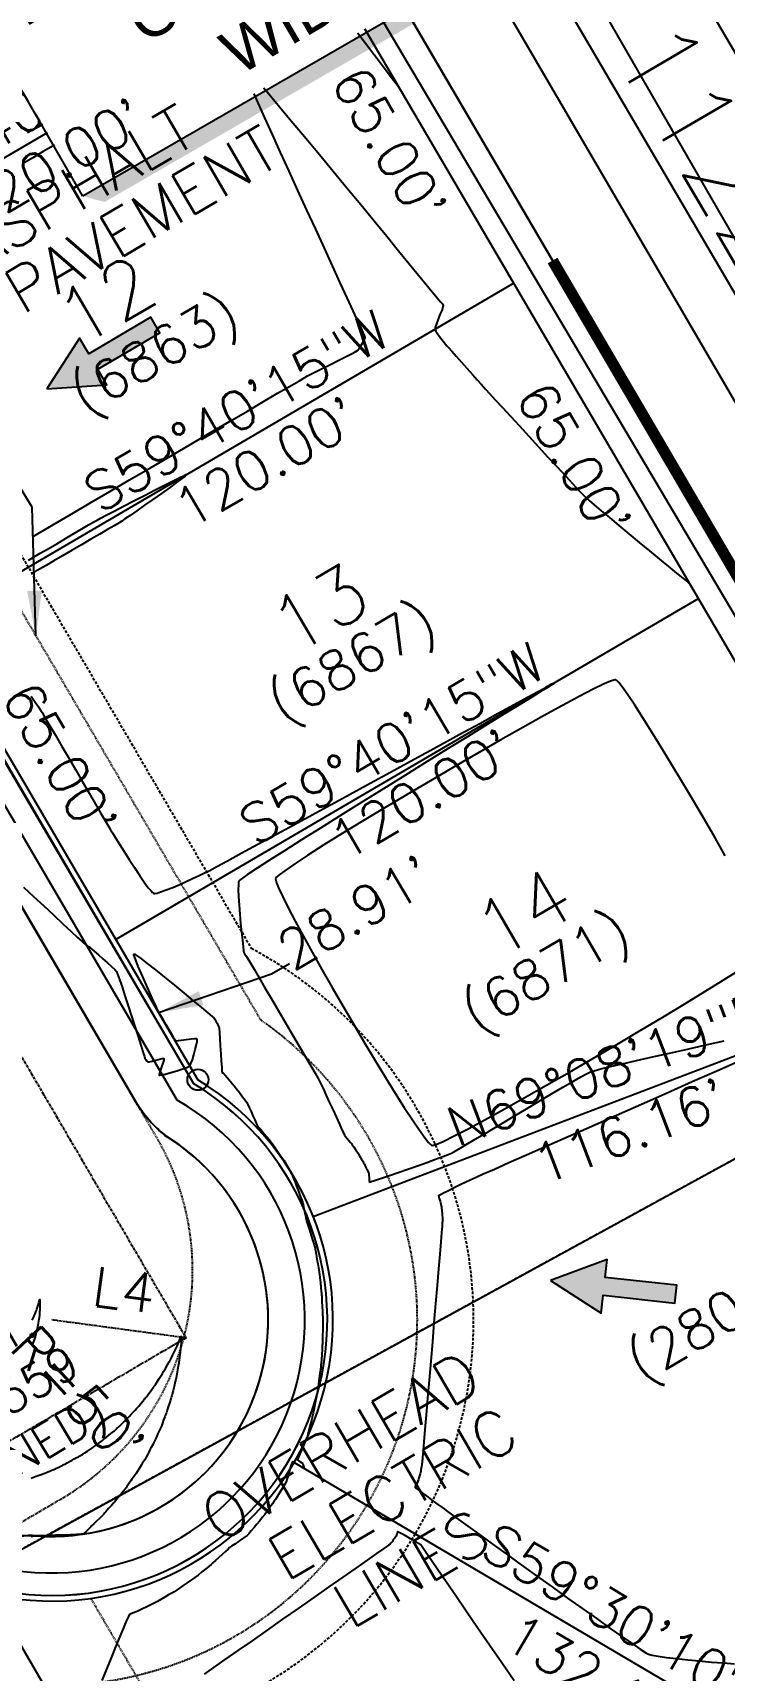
# Model space of a CAD drawing. Header units: feet. Extents: x 23 to 2149517, y -26 to 355304.
# Drawn here: x 2137837.8 to 2137960.7, y 340620.5 to 340911.8 of the extents above; entities that cross this region are included whole.
import ezdxf

# ---------------------------------------------------------------- set-up
doc = ezdxf.new("R2010")
doc.units = ezdxf.units.FT
doc.header["$MEASUREMENT"] = 0
for name, pattern in [('xhpc023-pav$0$HIDDEN2', [0.1875, 0.125, -0.0625]), ('xhpc023-pt$0$CL', [0.7, 0.5, -0.05, 0.1, -0.05]), ('xhpc023-pt$0$DASHED', [0.75, 0.5, -0.25]), ('xhpc023-pt$0$HIDDEN2', [0.1875, 0.125, -0.0625])]:
    doc.linetypes.add(name, pattern=pattern)
for name, color, linetype in [('A-EC-CURLEX-MATTING', 6, 'Continuous'), ('A-EC-FLOW-ARROWS', 252, 'Continuous'), ('A-EC-SILT-FENCE', 4, 'SILT_FENCE'), ('A-EC-TXT', 7, 'Continuous'), ('C-TOPO-MAJR-N', 7, 'Continuous'), ('C-TOPO-MINR-N', 2, 'Continuous'), ('xhpc023-pav$0$A-PV-BC', 2, 'Continuous'), ('xhpc023-pav$0$A-SW-N', 6, 'Continuous'), ('xhpc023-pav$0$A-VALLEYGUTTER', 2, 'xhpc023-pav$0$HIDDEN2'), ('xhpc023-pt$0$A-ADDRESS-N', 6, 'Continuous'), ('xhpc023-pt$0$A-BLDG-SETBACK', 2, 'xhpc023-pt$0$DASHED'), ('xhpc023-pt$0$V-ESMT-UTIL-N', 2, 'xhpc023-pt$0$HIDDEN2'), ('xhpc023-pt$0$V-ESMT-UTIL-TEXT-N', 2, 'Continuous'), ('xhpc023-pt$0$V-LOT-NO', 6, 'Continuous'), ('xhpc023-pt$0$V-POWR-LINE', 2, 'xhpc023-pt$0$ELECT_LINE'), ('xhpc023-pt$0$V-POWR-TEXT', 2, 'Continuous'), ('xhpc023-pt$0$V-PROP-CORN-TEXT-N', 2, 'Continuous'), ('xhpc023-pt$0$V-PROP-DIMS', 4, 'Continuous'), ('xhpc023-pt$0$V-PROP-N', 2, 'Continuous'), ('xhpc023-pt$0$V-PROP-RWAY-N', 7, 'Continuous'), ('xhpc023-pt$0$V-PROP-SUBD-N', 7, 'Continuous'), ('xhpc023-pt$0$V-ROAD-ASPH', 14, 'Continuous'), ('xhpc023-pt$0$V-ROAD-TEXT', 2, 'Continuous'), ('xhpc023-pt$0$V-RWAY-CNTR-N', 4, 'xhpc023-pt$0$CL'), ('xhpc023-pt$0$V-RWAY-CNTR-TEXT-N', 2, 'Continuous'), ('xhpc023-pt$0$V-SUBD-TEXT-N', 2, 'Continuous'), ('xhpc023-pt$0$xHPC007pt_PHASE1A$0$V-ADJC-E', 6, 'Continuous'), ('xhpc023-pt$0$xHPC007pt_PHASE1A$0$V-POWR-LINE', 6, 'xhpc023-pt$0$xHPC007pt_PHASE1A$0$ELECT_LINE')]:
    doc.layers.add(name, color=color, linetype=linetype)
doc.layers.add('xhpc023-pt$0$DEF-ATMOS_ESMT', color=104, linetype='Continuous', plot=False)
doc.styles.add('L100', font='simplex', dxfattribs={"height": 10})
doc.styles.get("Standard").update_dxf_attribs({"font": 'arial.ttf'})
doc.styles.add('xhpc023-pt$0$L100', font='simplex', dxfattribs={"height": 10})
doc.styles.add('xhpc023-pt$0$L140', font='simplex', dxfattribs={"height": 14})
doc.styles.add('xhpc023-pt$0$L60', font='simplex', dxfattribs={"height": 6})
doc.styles.add('xhpc023-pt$0$L70', font='simplex.shx', dxfattribs={"height": 7})
doc.styles.add('xhpc023-pt$0$L80', font='simplex', dxfattribs={"height": 8})
doc.styles.add('xhpc023-pt$0$Standard', font='txt')
doc.styles.add('xhpc023-pt$0$xHPC007pt_PHASE1A$0$Standard', font='txt')
doc.linetypes.add('SILT_FENCE', pattern='A,0.5,-0.1,["SF",Standard,S=0.1,R=0,X=-0.1,Y=-0.05],-0.1', length=0.7)
doc.linetypes.add('xhpc023-pt$0$ELECT_LINE', pattern='A,1,-0.02,["E",xhpc023-pt$0$Standard,S=0.075,R=0,X=-0.025,Y=-0.0375],-0.02', length=1.04)
doc.linetypes.add('xhpc023-pt$0$xHPC007pt_PHASE1A$0$ELECT_LINE', pattern='A,1,-0.02,["E",xhpc023-pt$0$xHPC007pt_PHASE1A$0$Standard,S=0.075,R=0,X=-0.025,Y=-0.0375],-0.02', length=1.04)
doc.dimstyles.new('xhpc023-pt$0$SCOTT', dxfattribs={"dimscale": 0, "dimtxt": 8, "dimasz": 12, "dimexe": 0.05, "dimexo": 0.05, "dimgap": 3, "dimtad": 1, "dimdec": 0, "dimrnd": 1.38778e-17, "dimzin": 0, "dimdsep": 46, "dimtxsty": 'xhpc023-pt$0$L80', "dimcen": 5, "dimclrd": 256, "dimclre": 256, "dimclrt": 256, "dimaunit": 1, "dimadec": 3, "dimazin": 0, "dimtfac": 1, "dimtdec": 0, "dimtofl": 0, "dimtmove": 2, "dimatfit": 0, "dimfxl": 0, "dimtolj": 1, "dimtzin": 0, "dimlwd": -1, "dimlwe": -1, "dimarcsym": 0})
doc.dimstyles.new('xhpc023-pt$0$Standard', dxfattribs={"dimtxt": 0.18, "dimasz": 0.18, "dimexe": 0.18, "dimexo": 0.0625, "dimgap": 0.09, "dimtad": 0, "dimtih": 1, "dimtoh": 1, "dimdec": 4, "dimzin": 0, "dimdsep": 46, "dimtxsty": 'xhpc023-pt$0$Standard', "dimcen": 0.09, "dimadec": 0, "dimazin": 0, "dimtfac": 1, "dimtdec": 4, "dimtofl": 0, "dimtmove": 0, "dimatfit": 3, "dimfxl": 0, "dimtolj": 1, "dimtzin": 0, "dimarcsym": 0})

# ---------------------------------------------------------------- blocks, each defined once
blk = doc.blocks.new('xhpc023-pav')
at = {"layer": 'xhpc023-pav$0$A-PV-BC'}
blk.add_line((2137645.8, 341081.18), (2137856.2, 340721.53), dxfattribs=at)
for centre, radius, start, end in [((2137873.46, 340731.63), 20, 210.3291, 236.5061), ((2137841.18, 340682.85), 38.5, 266.0088, 56.5061), ((2137837.11, 340624.49), 20, 86.0088, 120.3291)]:
    blk.add_arc(centre, radius, start, end, dxfattribs=at)
at = {"layer": 'xhpc023-pav$0$A-SW-N'}
for p, q in [((2137863.51, 340721.92), (2137649.17, 341088.28)), ((2137866.43, 340724.84), (2137653.32, 341089.11))]:
    blk.add_line(p, q, dxfattribs=at)
for radius, start, end in [(49, 262.7154, 58.9808), (45, 261.0135, 60.2556)]:
    blk.add_arc((2137841.18, 340682.85), radius, start, end, dxfattribs=at)
at = {"layer": 'xhpc023-pav$0$A-VALLEYGUTTER', "flags": 128}
blk.add_lwpolyline([(2137830.46, 340643.77), (2137842.96, 340651.09, 0.414214), (2137859.8, 340715.39), (2137852.71, 340727.49)], format="xyb", dxfattribs=at)
blk = doc.blocks.new('ARROW')
blk.add_hatch(color=256).paths.add_polyline_path([(0, 0), (12, 6), (12, 2), (28, 2), (28, -2), (12, -2), (12, -6)])
blk.add_lwpolyline([(0, 0), (12, 6), (12, 2), (28, 2), (28, -2), (12, -2), (12, -6), (0, 0)])
blk = doc.blocks.new('xhpc023-pt')
blk.add_line((2138071.96, 340628.98), (2137633.69, 341378.13))
at = {"layer": 'xhpc023-pt$0$A-BLDG-SETBACK'}
blk.add_line((2137674.67, 341094.2), (2137876.67, 340748.92), dxfattribs=at)
blk.add_arc((2137841.18, 340682.85), 75, 263.2244, 61.753, dxfattribs=at)
at = {"layer": 'xhpc023-pt$0$DEF-ATMOS_ESMT'}
for p, q in [((2137633.69, 341378.13), (2138071.96, 340628.98)), ((2138063.49, 340637.53), (2137636.06, 341360.42))]:
    blk.add_line(p, q, dxfattribs=at)
at = {"layer": 'xhpc023-pt$0$V-ESMT-UTIL-N'}
for p, q in [((2137669.64, 341092.89), (2137878.33, 340736.18)), ((2137905.8, 340534.78), (2137848.15, 340633.34))]:
    blk.add_line(p, q, dxfattribs=at)
blk.add_arc((2137841.18, 340682.85), 65, 267.8203, 55.1408, dxfattribs=at)
at = {"layer": 'xhpc023-pt$0$V-POWR-LINE', "linetype": 'xhpc023-pt$0$HIDDEN2', "flags": 128}
blk.add_lwpolyline([(2137608.75, 340516.19), (2137824.65, 340636), (2137982.29, 340722.3), (2138048.42, 340761.6)], dxfattribs=at)
at = {"layer": 'xhpc023-pt$0$V-PROP-CORN-TEXT-N'}
blk.add_circle((2137867.17, 340725.56), 1.87, dxfattribs=at)
at = {"layer": 'xhpc023-pt$0$V-PROP-N'}
blk.add_line((2137526.65, 341610.6), (2138093.54, 340641.61), dxfattribs=at)
at = {"layer": 'xhpc023-pt$0$V-PROP-RWAY-N'}
for p, q in [((2137511.96, 341586.2), (2138069.44, 340633.3)), ((2137654.35, 341089.32), (2137867.17, 340725.56))]:
    blk.add_line(p, q, dxfattribs=at)
blk.add_arc((2137841.18, 340682.85), 50, 263.1074, 58.6868, dxfattribs=at)
at = {"layer": 'xhpc023-pt$0$V-PROP-SUBD-N'}
for p, q in [((2137626.78, 341374.09), (2138062.58, 340629.18)), ((2137890.5, 340923.33), (2137786.92, 340862.73)), ((2137923.32, 340867.22), (2137819.74, 340806.63)), ((2137956.14, 340811.12), (2137852.56, 340750.52)), ((2137887.66, 340701.27), (2137996.21, 340742.63)), ((2137884.26, 340657.47), (2137998.15, 340590.4)), ((2137892.93, 340527.08), (2137831.95, 340631.32))]:
    blk.add_line(p, q, dxfattribs=at)
at = {"layer": 'xhpc023-pt$0$V-ROAD-ASPH'}
for points in [[(2138078.93, 340675.83), (2138031.71, 340758.25), (2137981.79, 340842), (2137932.66, 340927.25), (2137878.43, 341017.15), (2137829.64, 341101.73), (2137779.77, 341189.46), (2137733.57, 341274.79), (2137679.66, 341363.35), (2137632.91, 341439.99), (2137586.84, 341520.16), (2137542.11, 341597.7), (2137499.31, 341670.88)], [(2137484.28, 341665.3), (2137525.14, 341589.92), (2137570.9, 341510.05), (2137618.56, 341431.55), (2137663.79, 341352.26), (2137715.48, 341264.45), (2137764.88, 341180.38), (2137816.07, 341094.99), (2137866.26, 341010.03), (2137919.75, 340919.74), (2137969.46, 340834.49), (2138019.35, 340749.13), (2138066.81, 340667.55), (2138067.03, 340667.19)]]:
    blk.add_lwpolyline(points, dxfattribs=at)
at = {"layer": 'xhpc023-pt$0$V-ROAD-TEXT'}
blk.add_lwpolyline([(2137917.99, 340922.75, 0, 4.17, 0), (2137907.06, 340916.7, 0, 0, 0), (2137876.05, 340899.54, 0, 0, 0)], format="xyseb", dxfattribs=at)
at = {"layer": 'xhpc023-pt$0$V-RWAY-CNTR-N'}
for p, q in [((2137610.05, 341115.54), (2137865.06, 340679.65)), ((2137865.06, 340679.65), (2137841.18, 340682.85)), ((2137865.06, 340679.65), (2137554.45, 340497.93))]:
    blk.add_line(p, q, dxfattribs=at)
at = {"layer": 'xhpc023-pt$0$V-SUBD-TEXT-N'}
blk.add_lwpolyline([(2137874.99, 340646.01, 0, 4.17, 0), (2137866.53, 340655.22, 0, 0, 0), (2137841.18, 340682.85, 0, 0, 0)], format="xyseb", dxfattribs=at)
at = {"layer": 'xhpc023-pt$0$xHPC007pt_PHASE1A$0$V-POWR-LINE'}
blk.add_lwpolyline([(2137763.75, 341252.95), (2137923.73, 340974.77), (2138048.42, 340761.6), (2138189.32, 340521.65), (2138294.95, 340342.69), (2138400.02, 340161.7), (2138556.71, 339891.69), (2138720.21, 339616.08), (2138880.18, 339342.38), (2139403.3, 338505.39)], dxfattribs=at)
at = {"layer": 'xhpc023-pt$0$xHPC007pt_PHASE1A$0$V-POWR-LINE', "flags": 128}
blk.add_lwpolyline([(2137608.75, 340516.19), (2137824.65, 340636), (2137982.29, 340722.3), (2138048.42, 340761.6)], dxfattribs=at)
at = {"layer": 'xhpc023-pt$0$A-ADDRESS-N', "char_height": 7, "width": 77.1852, "attachment_point": 5, "rotation": 30.3291, "style": 'xhpc023-pt$0$L70'}
for s, insert in [('(6863)', (2137860, 340853.79)), ('(6867)', (2137895.09, 340798.98)), ('(6871)', (2137929.57, 340743.91)), ('(2803)', (2137958.93, 340681.76))]:
    blk.add_mtext(s, dxfattribs=dict(at, insert=insert))
at = {"layer": 'xhpc023-pt$0$V-LOT-NO', "char_height": 10, "width": 34.0116, "attachment_point": 5, "rotation": 30.3291, "style": 'xhpc023-pt$0$L100'}
for s, insert in [('12', (2137850.8, 340864.18, 574.22)), ('13', (2137888.8, 340809.38, 573.91)), ('14', (2137925.08, 340755.29, 573.3))]:
    blk.add_mtext(s, dxfattribs=dict(at, insert=insert))
at = {"layer": 'xhpc023-pt$0$V-POWR-TEXT', "ltscale": 0.8, "style": 'xhpc023-pt$0$L80'}
for s, p in [('OVERHEAD', (2137870.83, 340643.07)), ('ELECTRIC', (2137882.8, 340636.24)), ('LINES', (2137894.37, 340627.74))]:
    blk.add_text(s, height=8, rotation=30.3292, dxfattribs=at).set_placement(p)
at = {"layer": 'xhpc023-pt$0$V-PROP-DIMS', "insert": (2137959.23, 340876.54), "char_height": 14, "attachment_point": 8, "rotation": 300.3291, "style": 'xhpc023-pt$0$L140'}
blk.add_mtext(" 1122.64'", dxfattribs=at)
at = {"layer": 'xhpc023-pt$0$V-ROAD-TEXT', "style": 'xhpc023-pt$0$L80'}
for s, p in [('ASPHALT', (2137828.43, 340869.55)), ('PAVEMENT', (2137835.92, 340861.5))]:
    blk.add_text(s, height=8, rotation=30.3292, dxfattribs=at).set_placement(p)
at = {"layer": 'xhpc023-pt$0$V-RWAY-CNTR-TEXT-N', "char_height": 7, "attachment_point": 8, "style": 'xhpc023-pt$0$L70'}
for s, insert, rotation in [('L4', (2137853.58, 340684.72), 352.3842), ("R=50'", (2137843.29, 340667.08), 312.9283)]:
    blk.add_mtext(s, dxfattribs=dict(at, insert=insert, rotation=rotation))
at = {"layer": 'xhpc023-pt$0$V-SUBD-TEXT-N', "char_height": 7, "style": 'xhpc023-pt$0$L70'}
for s, insert, attachment_point, rotation in [('S59°40\'15"W', (2137837.82, 340894.54), 8, 30.3291), ("65.00'", (2137904.24, 340893.71), 2, 300.3291), ("120.00'", (2137839.59, 340891.52), 2, 30.3291), ('S59°40\'15"W', (2137875.83, 340841.46), 8, 30.3291), ("120.00'", (2137877.59, 340838.44), 2, 30.3291), ("65.00'", (2137937.06, 340837.61), 2, 300.3291), ('S59°40\'15"W', (2137903.47, 340782.33), 8, 30.3291), ("65.00'", (2137845.66, 340784.24), 2, 300.3291), ("120.00'", (2137905.24, 340779.31), 2, 30.3291), ("28.91'", (2137893.41, 340758.35), 2, 30.3291), ('N69°08\'19"E', (2137941.08, 340724.19), 8, 20.8615), ("116.16'", (2137942.79, 340719.71), 2, 20.8615), ('S59°30\'10"E', (2137942.42, 340626), 8, 329.5029), ("132.17'", (2137939.99, 340621.87), 2, 329.5029)]:
    blk.add_mtext(s, dxfattribs=dict(at, insert=insert, attachment_point=attachment_point, rotation=rotation))
at = {"layer": 'xhpc023-pt$0$xHPC007pt_PHASE1A$0$V-ADJC-E', "insert": (2137802.86, 340665.94), "char_height": 6, "width": 156.7974, "attachment_point": 2, "rotation": 30.9273, "style": 'xhpc023-pt$0$L60'}
blk.add_mtext("10' T.E.S.CO ESMT. \\P VOL. 3923, PG 559\\P(TO BE ABANDONED)", dxfattribs=at)
at = {"layer": 'xhpc023-pt$0$V-ESMT-UTIL-TEXT-N'}
for points, dimstyle, override in [([(2137895.76, 340914.33), (2137877.46, 340903.62)], 'xhpc023-pt$0$Standard', {"dimscale": 100, "dimasz": 0.08, "dimgap": 0.09, "dimtad": 0, "dimpost": "'", "dimtxsty": 'xhpc023-pt$0$L100'}), ([(2137838.35, 340804.52), (2137837.68, 340827.4), (2137833.1, 340834.93)], 'xhpc023-pt$0$SCOTT', {"dimscale": 100, "dimasz": 0.08, "dimexo": 0.0625, "dimgap": 3, "dimtad": 0})]:
    blk.add_leader(points, dimstyle=dimstyle, override=override, dxfattribs=at)
at = {"layer": 'xhpc023-pt$0$V-SUBD-TEXT-N'}
blk.add_leader([(2137860.18, 340737.5), (2137880.28, 340744.4), (2137883.47, 340746.27)], dimstyle='xhpc023-pt$0$Standard', override={"dimscale": 100, "dimasz": 0.08, "dimgap": 0.09, "dimtad": 0, "dimpost": "'", "dimtxsty": 'xhpc023-pt$0$L100'}, dxfattribs=at)

msp = doc.modelspace()

# ---------------------------------------------------------------- block references
at = {"layer": 'A-EC-CURLEX-MATTING'}
msp.add_blockref('xhpc023-pt', (0, 0), dxfattribs=at)

# ---------------------------------------------------------------- next in the draw order: linework, layer by layer
for points in [[(2137670.62, 340388.88, -0.020906), (2137597.86, 340483.23, -0.00681), (2137601.18, 340497.47), (2137834.97, 340634.24, -5.810571), (2137834.97, 340634.24, 0.811703), (2137866.43, 340724.84, 0.069055), (2137866.43, 340724.84), (2137654.43, 341086.23, -0.149441), (2137653.08, 341091.91, 0.824303), (2137560.97, 341116.03, -0.149441), (2137557, 341111.73), (2137389.06, 341013.48, -0.149441), (2137383.37, 341012.13, 0.824289), (2137359.25, 340920.01, -0.14935), (2137363.55, 340916.05), (2137406.28, 340843.01, -0.100424), (2137467.54, 340663.68, 0.039884), (2137488.12, 340566.52, 0.039884)], [(2137660.46, 340381.44, -0.020999), (2137590.35, 340472.58, -0.432054), (2137598.5, 340508.07), (2137827.01, 340641.75, -0.15088), (2137838.5, 340644.44, 0.784499), (2137861.31, 340715.67, -0.088743), (2137856.2, 340721.53), (2137645.8, 341081.18, -0.149441), (2137643.1, 341092.55, 0.824303), (2137569.98, 341111.7, -0.149441), (2137562.05, 341103.1), (2137394.11, 341004.84, -0.149441), (2137382.73, 341002.15, 0.824289), (2137363.58, 340929.03, -0.14935), (2137372.18, 340921.1), (2137414.92, 340848.06, -0.100424), (2137477.46, 340664.97, 0.039884), (2137497.71, 340569.37, 1.206369)]]:
    msp.add_lwpolyline(points, format="xyb", dxfattribs=at)
at = {"layer": 'A-EC-SILT-FENCE', "const_width": 2}
msp.add_lwpolyline([(2138071.96, 340628.98), (2137930.22, 340871.26)], dxfattribs=at)
at = {"layer": 'C-TOPO-MAJR-N', "color": 7, "linetype": 'Continuous', "lineweight": -3, "elevation": 575}
msp.add_lwpolyline([(2137895.42, 340911.92), (2137896.95, 340909.91), (2137898.43, 340907.98), (2137899.79, 340906.18), (2137900.99, 340904.61), (2137901.95, 340903.35), (2137902.63, 340902.46), (2137902.95, 340902.04)], dxfattribs=at)
at = {"layer": 'C-TOPO-MINR-N', "color": 2, "linetype": 'Continuous', "lineweight": -3}
for points, elevation in [([(2137869.31, 340911.96), (2137869.1, 340911.31), (2137869.02, 340910.96), (2137869.01, 340910.81), (2137869.02, 340910.76), (2137869.04, 340910.71), (2137869.15, 340910.6), (2137869.42, 340910.38), (2137869.97, 340910.03), (2137870.82, 340909.52), (2137871.74, 340909), (2137872.56, 340908.53), (2137873.07, 340908.21), (2137873.3, 340908.03), (2137873.37, 340907.95), (2137873.38, 340907.92), (2137873.36, 340907.9), (2137873.26, 340907.83), (2137872.96, 340907.72), (2137872.32, 340907.54), (2137871.24, 340907.26), (2137869.98, 340906.96), (2137868.67, 340906.66), (2137867.47, 340906.37), (2137866.5, 340906.12), (2137865.91, 340905.94), (2137865.47, 340905.71), (2137864.53, 340905.18), (2137863.14, 340904.38), (2137861.39, 340903.37), (2137859.33, 340902.17), (2137857.02, 340900.83), (2137854.54, 340899.38), (2137851.96, 340897.86), (2137849.32, 340896.32), (2137846.72, 340894.78), (2137844.19, 340893.3), (2137841.83, 340891.9), (2137839.68, 340890.64), (2137837.81, 340889.54), (2137836.3, 340888.64)], 574), ([(2137836.9, 340894.01), (2137839.54, 340895.44), (2137841.88, 340896.71), (2137843.86, 340897.78), (2137845.41, 340898.63), (2137846.48, 340899.21), (2137847, 340899.5), (2137847.58, 340899.83), (2137848.55, 340900.38), (2137849.84, 340901.11), (2137851.37, 340901.98), (2137853.07, 340902.96), (2137854.86, 340903.99), (2137856.68, 340905.04), (2137858.45, 340906.06), (2137860.09, 340907.02), (2137861.52, 340907.88), (2137862.69, 340908.58), (2137863.5, 340909.1), (2137863.9, 340909.38), (2137864.25, 340909.82), (2137864.77, 340910.54), (2137865.38, 340911.47), (2137866.02, 340912.5)], 574), ([(2137837.74, 340822.13), (2137839.78, 340823.32), (2137842.23, 340824.75), (2137845.05, 340826.4), (2137848.16, 340828.23), (2137851.5, 340830.18), (2137855.01, 340832.24), (2137858.62, 340834.35), (2137862.27, 340836.49), (2137865.89, 340838.61), (2137869.42, 340840.68), (2137872.8, 340842.65), (2137875.96, 340844.5), (2137878.83, 340846.18), (2137881.35, 340847.65), (2137883.46, 340848.89), (2137885.09, 340849.84), (2137886.18, 340850.47), (2137886.66, 340850.75), (2137887.25, 340851.05), (2137888.2, 340851.53), (2137889.41, 340852.14), (2137890.75, 340852.8), (2137892.11, 340853.49), (2137893.39, 340854.13), (2137894.46, 340854.67), (2137895.22, 340855.07), (2137895.56, 340855.27), (2137895.79, 340855.57), (2137896.14, 340856.09), (2137896.5, 340856.69), (2137896.79, 340857.23), (2137896.92, 340857.57), (2137896.77, 340857.93), (2137896.35, 340858.88), (2137895.68, 340860.36), (2137894.79, 340862.3), (2137893.72, 340864.65), (2137892.48, 340867.33), (2137891.12, 340870.3), (2137889.66, 340873.48), (2137888.12, 340876.82), (2137886.55, 340880.25), (2137884.96, 340883.71), (2137883.39, 340887.15), (2137881.87, 340890.48), (2137880.42, 340893.67), (2137879.08, 340896.63), (2137877.88, 340899.32), (2137876.84, 340901.66), (2137875.99, 340903.6), (2137875.37, 340905.07), (2137875.06, 340905.88), (2137874.94, 340906.24), (2137874.91, 340906.36), (2137874.92, 340906.38), (2137874.94, 340906.38), (2137875.04, 340906.3), (2137875.32, 340906.03), (2137875.91, 340905.39), (2137876.99, 340904.17), (2137878.39, 340902.53), (2137880.07, 340900.55), (2137882, 340898.26), (2137884.12, 340895.72), (2137886.39, 340892.99), (2137888.77, 340890.12), (2137891.21, 340887.16), (2137893.67, 340884.18), (2137896.11, 340881.22), (2137898.48, 340878.33), (2137900.74, 340875.58), (2137902.84, 340873.02), (2137904.74, 340870.7), (2137906.4, 340868.67), (2137907.77, 340867), (2137908.81, 340865.73), (2137909.47, 340864.91), (2137909.72, 340864.61), (2137909.95, 340864.36), (2137910.3, 340863.95), (2137910.64, 340863.54), (2137910.8, 340863.27), (2137910.73, 340862.99), (2137910.51, 340862.41), (2137910.2, 340861.65), (2137909.87, 340860.81), (2137909.57, 340860.01), (2137909.36, 340859.38), (2137909.29, 340859.02), (2137909.45, 340858.68), (2137909.81, 340858.16), (2137910.28, 340857.54), (2137910.77, 340856.93), (2137911.19, 340856.42), (2137911.45, 340856.1), (2137911.72, 340855.78), (2137912.3, 340855.14), (2137913.09, 340854.25), (2137914.01, 340853.21), (2137915, 340852.1), (2137915.97, 340851.02), (2137916.84, 340850.06), (2137917.53, 340849.29), (2137917.96, 340848.8), (2137918.32, 340848.41), (2137919.04, 340847.63), (2137920.05, 340846.52), (2137921.3, 340845.15), (2137922.75, 340843.57), (2137924.33, 340841.84), (2137926.01, 340840.01), (2137927.72, 340838.15), (2137929.4, 340836.32), (2137931.02, 340834.56), (2137932.51, 340832.95), (2137933.83, 340831.53), (2137934.92, 340830.37), (2137935.72, 340829.52), (2137936.19, 340829.05), (2137936.71, 340828.59), (2137937.61, 340827.81), (2137938.84, 340826.78), (2137940.32, 340825.54), (2137941.99, 340824.16), (2137943.79, 340822.67), (2137945.64, 340821.14), (2137947.47, 340819.63), (2137949.24, 340818.18), (2137950.86, 340816.84), (2137952.27, 340815.68), (2137953.4, 340814.75), (2137954.2, 340814.1), (2137954.58, 340813.78)], 574), ([(2137837.03, 340817.96), (2137837.95, 340818.5), (2137839.15, 340819.2), (2137840.54, 340820.02), (2137842.06, 340820.91), (2137843.61, 340821.83), (2137845.13, 340822.72), (2137846.53, 340823.54), (2137847.73, 340824.24), (2137848.66, 340824.78), (2137849.23, 340825.1), (2137849.83, 340825.42), (2137850.88, 340825.97), (2137852.28, 340826.7), (2137853.95, 340827.57), (2137855.79, 340828.52), (2137857.69, 340829.5), (2137859.57, 340830.46), (2137861.32, 340831.35), (2137862.86, 340832.12), (2137864.08, 340832.73), (2137864.77, 340833.05), (2137865.08, 340833.19), (2137865.19, 340833.22), (2137865.2, 340833.22), (2137865.2, 340833.21), (2137865.13, 340833.14), (2137864.89, 340832.93), (2137864.33, 340832.51), (2137863.34, 340831.77), (2137862.09, 340830.87), (2137860.67, 340829.85), (2137859.18, 340828.79), (2137857.69, 340827.74), (2137856.31, 340826.77), (2137855.11, 340825.93), (2137854.19, 340825.3), (2137853.63, 340824.92), (2137853.14, 340824.62), (2137852.27, 340824.1), (2137851.11, 340823.42), (2137849.71, 340822.6), (2137848.14, 340821.69), (2137846.48, 340820.72), (2137844.79, 340819.73), (2137843.12, 340818.77), (2137841.56, 340817.86), (2137840.17, 340817.05), (2137839.01, 340816.38), (2137838.16, 340815.88), (2137837.67, 340815.59)], 573), ([(2137960.93, 340765.39), (2137959.11, 340768.6), (2137957.21, 340771.88), (2137955.28, 340775.17), (2137953.35, 340778.43), (2137951.45, 340781.6), (2137949.62, 340784.61), (2137947.89, 340787.41), (2137946.29, 340789.95), (2137944.85, 340792.17), (2137943.61, 340794.01), (2137942.6, 340795.42), (2137941.98, 340796.19), (2137941.63, 340796.55), (2137941.47, 340796.67), (2137941.4, 340796.7), (2137941.4, 340796.7), (2137941.33, 340796.71), (2137941.09, 340796.66), (2137940.53, 340796.47), (2137939.4, 340795.98), (2137937.44, 340795.02), (2137934.95, 340793.72), (2137931.98, 340792.13), (2137928.63, 340790.28), (2137924.95, 340788.22), (2137921.03, 340786), (2137916.94, 340783.65), (2137912.74, 340781.22), (2137908.52, 340778.75), (2137904.35, 340776.29), (2137900.29, 340773.87), (2137896.43, 340771.54), (2137892.84, 340769.34), (2137889.58, 340767.32), (2137886.74, 340765.52), (2137884.39, 340763.98), (2137882.6, 340762.74), (2137881.61, 340762), (2137881.17, 340761.6), (2137881.01, 340761.42), (2137880.98, 340761.35), (2137880.97, 340761.28), (2137881, 340761.08), (2137881.14, 340760.6), (2137881.52, 340759.68), (2137882.25, 340758.11), (2137883.24, 340756.13), (2137884.47, 340753.79), (2137885.9, 340751.15), (2137887.5, 340748.26), (2137889.22, 340745.19), (2137891.05, 340741.98), (2137892.95, 340738.71), (2137894.87, 340735.41), (2137896.8, 340732.15), (2137898.7, 340728.99), (2137900.53, 340725.97), (2137902.27, 340723.17), (2137903.87, 340720.63), (2137905.31, 340718.41), (2137906.55, 340716.57), (2137907.56, 340715.17), (2137908.18, 340714.39), (2137908.52, 340714.03), (2137908.69, 340713.91), (2137908.76, 340713.88), (2137908.83, 340713.88), (2137909.06, 340713.92), (2137909.63, 340714.11), (2137910.76, 340714.61), (2137912.71, 340715.57), (2137915.21, 340716.86), (2137918.17, 340718.46), (2137921.53, 340720.3), (2137925.2, 340722.36), (2137929.13, 340724.58), (2137933.22, 340726.93), (2137937.41, 340729.36), (2137941.64, 340731.83), (2137945.81, 340734.3), (2137949.86, 340736.72), (2137953.73, 340739.05), (2137957.32, 340741.24), (2137960.57, 340743.26), (2137963.41, 340745.06)], 574), ([(2137837.5, 340793.79), (2137838.23, 340792.73), (2137838.8, 340791.91), (2137839.14, 340791.39), (2137839.46, 340790.87), (2137840.04, 340789.89), (2137840.84, 340788.52), (2137841.83, 340786.84), (2137842.94, 340784.93), (2137844.14, 340782.86), (2137845.39, 340780.72), (2137846.64, 340778.58), (2137847.84, 340776.51), (2137848.95, 340774.6), (2137849.93, 340772.92), (2137850.74, 340771.55), (2137851.32, 340770.56), (2137851.64, 340770.04), (2137851.97, 340769.5), (2137852.52, 340768.62), (2137853.22, 340767.48), (2137854.05, 340766.16), (2137854.95, 340764.74), (2137855.87, 340763.31), (2137856.78, 340761.94), (2137857.62, 340760.71), (2137858.35, 340759.72), (2137858.83, 340759.14), (2137859.1, 340758.85), (2137859.25, 340758.75), (2137859.3, 340758.73), (2137859.37, 340758.71), (2137859.54, 340758.71), (2137859.9, 340758.78), (2137860.53, 340758.96), (2137861.54, 340759.32), (2137862.69, 340759.78), (2137863.93, 340760.31), (2137865.18, 340760.87), (2137866.35, 340761.41), (2137867.39, 340761.89), (2137868.2, 340762.28), (2137868.71, 340762.52), (2137869.26, 340762.81), (2137870.52, 340763.49), (2137872.41, 340764.51), (2137874.87, 340765.84), (2137877.81, 340767.44), (2137881.16, 340769.26), (2137884.85, 340771.27), (2137888.79, 340773.42), (2137892.92, 340775.67), (2137897.15, 340777.97), (2137901.42, 340780.3), (2137905.64, 340782.6), (2137909.74, 340784.84), (2137913.64, 340786.96), (2137917.27, 340788.95), (2137920.55, 340790.74), (2137923.41, 340792.3), (2137925.77, 340793.59), (2137927.56, 340794.56), (2137928.7, 340795.18), (2137929.11, 340795.41), (2137929.34, 340795.54), (2137929.71, 340795.76), (2137930.05, 340795.96), (2137930.2, 340796.05), (2137930.24, 340796.02), (2137930.29, 340795.99), (2137930.36, 340795.99), (2137930.43, 340795.98), (2137930.29, 340795.9), (2137929.98, 340795.72), (2137929.64, 340795.52), (2137929.43, 340795.4), (2137929.06, 340795.17), (2137928.02, 340794.53), (2137926.38, 340793.52), (2137924.21, 340792.19), (2137921.59, 340790.57), (2137918.58, 340788.72), (2137915.25, 340786.67), (2137911.68, 340784.46), (2137907.93, 340782.14), (2137904.07, 340779.75), (2137900.17, 340777.33), (2137896.3, 340774.93), (2137892.54, 340772.58), (2137888.95, 340770.33), (2137885.6, 340768.22), (2137882.56, 340766.3), (2137879.9, 340764.6), (2137877.7, 340763.18), (2137876.01, 340762.06), (2137875.09, 340761.42), (2137874.66, 340761.1), (2137874.52, 340760.97), (2137874.48, 340760.93), (2137874.46, 340760.86), (2137874.41, 340760.66), (2137874.37, 340760.23), (2137874.35, 340759.43), (2137874.39, 340758.15), (2137874.48, 340756.64), (2137874.61, 340755.02), (2137874.76, 340753.37), (2137874.92, 340751.79), (2137875.07, 340750.39), (2137875.2, 340749.25), (2137875.29, 340748.49), (2137875.33, 340748.19), (2137875.46, 340747.97), (2137875.68, 340747.67), (2137875.83, 340747.46), (2137876, 340747.17), (2137876.45, 340746.4), (2137877.15, 340745.23), (2137878.04, 340743.71), (2137879.09, 340741.92), (2137880.25, 340739.95), (2137881.48, 340737.85), (2137882.74, 340735.69), (2137883.99, 340733.57), (2137885.18, 340731.53), (2137886.27, 340729.66), (2137887.22, 340728.03), (2137887.99, 340726.72), (2137888.53, 340725.78), (2137888.8, 340725.3), (2137889.06, 340724.75), (2137889.48, 340723.88), (2137889.99, 340722.76), (2137890.58, 340721.48), (2137891.19, 340720.14), (2137891.79, 340718.84), (2137892.33, 340717.64), (2137892.78, 340716.66), (2137893.09, 340715.98), (2137893.23, 340715.69), (2137893.4, 340715.48), (2137893.68, 340715.14), (2137894, 340714.76), (2137894.28, 340714.42), (2137894.45, 340714.21), (2137894.62, 340713.98), (2137894.88, 340713.61), (2137895.17, 340713.19), (2137895.43, 340712.81), (2137895.59, 340712.58), (2137895.74, 340712.33), (2137895.98, 340711.93), (2137896.24, 340711.47), (2137896.48, 340711.06), (2137896.62, 340710.81), (2137896.76, 340710.54), (2137896.98, 340710.09), (2137897.22, 340709.6), (2137897.43, 340709.16), (2137897.53, 340708.91), (2137897.57, 340708.6), (2137897.6, 340708.1), (2137897.64, 340707.61), (2137897.7, 340707.37), (2137897.98, 340707.45), (2137898.72, 340707.68), (2137899.82, 340708.05), (2137901.21, 340708.53), (2137902.79, 340709.08), (2137904.49, 340709.67), (2137906.21, 340710.28), (2137907.88, 340710.87), (2137909.4, 340711.42), (2137910.69, 340711.9), (2137911.67, 340712.27), (2137912.26, 340712.51), (2137912.8, 340712.8), (2137913.8, 340713.38), (2137915.19, 340714.2), (2137916.9, 340715.22), (2137918.86, 340716.39), (2137921.01, 340717.67), (2137923.27, 340719.02), (2137925.57, 340720.4), (2137927.85, 340721.75), (2137930.02, 340723.04), (2137932.03, 340724.22), (2137933.81, 340725.25), (2137935.27, 340726.08), (2137936.36, 340726.68), (2137937, 340726.99), (2137937.62, 340727.18), (2137938.82, 340727.49), (2137940.52, 340727.9), (2137942.66, 340728.41), (2137945.17, 340728.99), (2137947.97, 340729.63), (2137951, 340730.32), (2137954.19, 340731.03), (2137957.47, 340731.76), (2137960.76, 340732.49)], 573), ([(2137836.18, 340759.8), (2137837.95, 340758.16), (2137839.76, 340756.47), (2137841.53, 340754.82), (2137843.17, 340753.29), (2137844.61, 340751.96), (2137845.75, 340750.89), (2137846.51, 340750.19), (2137846.81, 340749.91), (2137847.05, 340749.74), (2137847.45, 340749.46), (2137847.84, 340749.19), (2137848.08, 340749.01), (2137848.31, 340748.82), (2137848.81, 340748.39), (2137849.5, 340747.8), (2137850.29, 340747.1), (2137851.1, 340746.39), (2137851.83, 340745.71), (2137852.39, 340745.16), (2137852.71, 340744.79), (2137852.9, 340744.34), (2137853.23, 340743.42), (2137853.68, 340742.11), (2137854.2, 340740.51), (2137854.78, 340738.73), (2137855.38, 340736.87), (2137855.97, 340735.02), (2137856.53, 340733.27), (2137857.01, 340731.74), (2137857.4, 340730.52), (2137857.66, 340729.7), (2137857.76, 340729.39), (2137857.9, 340729.18), (2137858.11, 340728.89), (2137858.27, 340728.73), (2137858.5, 340728.77), (2137859.02, 340728.9), (2137859.68, 340729.07), (2137860.35, 340729.23), (2137860.79, 340729.32), (2137861.02, 340729.35), (2137861.11, 340729.34), (2137861.14, 340729.33), (2137861.15, 340729.31), (2137861.14, 340729.22), (2137861.09, 340728.98), (2137860.94, 340728.53), (2137860.71, 340727.85), (2137860.47, 340727.16), (2137860.33, 340726.71), (2137860.28, 340726.48), (2137860.28, 340726.39), (2137860.29, 340726.36), (2137860.31, 340726.36), (2137860.42, 340726.36), (2137860.73, 340726.42), (2137861.35, 340726.57), (2137862.36, 340726.84), (2137863.45, 340727.17), (2137864.49, 340727.51), (2137865.29, 340727.82), (2137865.71, 340728.05), (2137865.92, 340728.43), (2137866.18, 340729.13), (2137866.45, 340730.01), (2137866.71, 340730.95), (2137866.91, 340731.81), (2137867.01, 340732.36), (2137867.04, 340732.64), (2137867.03, 340732.75), (2137867.02, 340732.77), (2137866.99, 340732.79), (2137866.87, 340732.82), (2137866.56, 340732.82), (2137865.97, 340732.78), (2137865.08, 340732.67), (2137864.2, 340732.55), (2137863.64, 340732.47), (2137863.37, 340732.42), (2137863.28, 340732.41), (2137863.27, 340732.41), (2137863.26, 340732.41), (2137863.24, 340732.44), (2137863.21, 340732.5), (2137863.18, 340732.56), (2137863.03, 340732.8), (2137862.65, 340733.43), (2137862.13, 340734.31), (2137861.54, 340735.31), (2137860.97, 340736.27), (2137860.5, 340737.07), (2137860.23, 340737.56), (2137860.01, 340738.01), (2137859.61, 340738.88), (2137859.06, 340740.06), (2137858.43, 340741.44), (2137857.77, 340742.92), (2137857.12, 340744.38), (2137856.55, 340745.72), (2137856.11, 340746.83), (2137855.88, 340747.48), (2137855.79, 340747.79), (2137855.79, 340747.91), (2137855.8, 340747.93), (2137855.83, 340747.93), (2137855.94, 340747.88), (2137856.27, 340747.67), (2137856.95, 340747.18), (2137858.14, 340746.27), (2137859.6, 340745.12), (2137861.24, 340743.79), (2137862.98, 340742.38), (2137864.71, 340740.96), (2137866.35, 340739.61), (2137867.79, 340738.42), (2137868.94, 340737.46), (2137869.72, 340736.81), (2137870.01, 340736.55), (2137870.16, 340736.33), (2137870.37, 340735.96), (2137870.57, 340735.61), (2137870.67, 340735.43), (2137870.74, 340735.32), (2137870.84, 340735.16), (2137870.9, 340735.04), (2137870.92, 340734.74), (2137870.98, 340733.98), (2137871.05, 340732.87), (2137871.14, 340731.57), (2137871.24, 340730.2), (2137871.32, 340728.9), (2137871.4, 340727.81), (2137871.44, 340727.17), (2137871.46, 340726.87), (2137871.47, 340726.78), (2137871.47, 340726.77), (2137871.48, 340726.77), (2137871.5, 340726.78), (2137871.56, 340726.82), (2137871.62, 340726.85), (2137871.74, 340726.71), (2137872.04, 340726.36), (2137872.39, 340725.94), (2137872.7, 340725.58), (2137872.86, 340725.39), (2137873.02, 340725.2), (2137873.25, 340724.92), (2137873.4, 340724.73), (2137873.59, 340724.49), (2137874.01, 340723.96), (2137874.55, 340723.27), (2137875.11, 340722.54), (2137875.58, 340721.92), (2137875.85, 340721.53), (2137876.03, 340721.18), (2137876.3, 340720.61), (2137876.62, 340719.89), (2137876.95, 340719.13), (2137877.27, 340718.41), (2137877.54, 340717.84), (2137877.71, 340717.51), (2137877.97, 340717.16), (2137878.4, 340716.63), (2137878.92, 340716.01), (2137879.44, 340715.39), (2137879.88, 340714.87), (2137880.15, 340714.53), (2137880.41, 340714.17), (2137880.84, 340713.57), (2137881.33, 340712.86), (2137881.82, 340712.15), (2137882.21, 340711.58), (2137882.42, 340711.27), (2137882.62, 340710.95), (2137882.93, 340710.42), (2137883.27, 340709.83), (2137883.56, 340709.33), (2137883.71, 340709.06), (2137883.84, 340708.77), (2137884.05, 340708.31), (2137884.24, 340707.88), (2137884.32, 340707.69), (2137884.35, 340707.63), (2137884.45, 340707.35), (2137884.71, 340706.66), (2137885.05, 340705.76), (2137885.38, 340704.87), (2137885.64, 340704.17), (2137885.75, 340703.89), (2137885.79, 340703.78), (2137885.82, 340703.67), (2137885.88, 340703.36), (2137886.02, 340702.66), (2137886.19, 340701.83), (2137886.33, 340701.13), (2137886.38, 340700.83), (2137886.4, 340700.77), (2137886.42, 340700.71), (2137886.5, 340700.45), (2137886.72, 340699.77), (2137887.01, 340698.85), (2137887.33, 340697.85), (2137887.62, 340696.92), (2137887.84, 340696.23), (2137887.92, 340695.95), (2137887.95, 340695.81), (2137887.99, 340695.61), (2137888.02, 340695.47), (2137888.07, 340695.19), (2137888.19, 340694.52), (2137888.34, 340693.66), (2137888.49, 340692.81), (2137888.6, 340692.14), (2137888.65, 340691.85), (2137888.68, 340691.68), (2137888.71, 340691.45), (2137888.73, 340691.29), (2137888.76, 340691), (2137888.84, 340690.33), (2137888.94, 340689.48), (2137889.03, 340688.63), (2137889.11, 340687.96), (2137889.14, 340687.67), (2137889.15, 340687.5), (2137889.17, 340687.24), (2137889.18, 340687.07), (2137889.2, 340686.78), (2137889.23, 340686.11), (2137889.28, 340685.25), (2137889.32, 340684.4), (2137889.35, 340683.73), (2137889.37, 340683.44), (2137889.37, 340683.26), (2137889.38, 340683), (2137889.38, 340682.83), (2137889.37, 340682.54), (2137889.37, 340681.86), (2137889.36, 340680.99), (2137889.35, 340680.13), (2137889.34, 340679.45), (2137889.34, 340679.16), (2137889.33, 340679), (2137889.32, 340678.76), (2137889.31, 340678.59), (2137889.29, 340678.3), (2137889.25, 340677.61), (2137889.18, 340676.72), (2137889.12, 340675.84), (2137889.07, 340675.15), (2137889.05, 340674.86), (2137889.04, 340674.72), (2137889.01, 340674.52), (2137889, 340674.38), (2137888.96, 340674.07), (2137888.87, 340673.37), (2137888.75, 340672.46), (2137888.63, 340671.55), (2137888.53, 340670.85), (2137888.49, 340670.55), (2137888.46, 340670.37), (2137888.43, 340670.19), (2137888.38, 340669.92), (2137888.26, 340669.26), (2137888.09, 340668.4), (2137887.92, 340667.49), (2137887.77, 340666.72), (2137887.67, 340666.25), (2137887.57, 340665.85), (2137887.4, 340665.17), (2137887.19, 340664.35), (2137886.97, 340663.5), (2137886.78, 340662.74), (2137886.64, 340662.19), (2137886.58, 340661.98), (2137886.56, 340661.93), (2137886.55, 340661.88), (2137886.53, 340661.8), (2137886.4, 340661.52), (2137886.09, 340660.83), (2137885.7, 340659.93), (2137885.3, 340659.02), (2137885.05, 340658.42), (2137884.93, 340658.12), (2137884.89, 340658), (2137884.89, 340657.98), (2137884.9, 340657.96), (2137884.95, 340657.91), (2137885.09, 340657.8), (2137885.34, 340657.63), (2137885.65, 340657.42), (2137885.81, 340657.29), (2137885.91, 340657.04), (2137886.01, 340656.65), (2137886.03, 340656.43), (2137885.82, 340656.55), (2137885.34, 340656.85), (2137884.76, 340657.21), (2137884.34, 340657.46), (2137884.1, 340657.57), (2137884, 340657.6), (2137883.97, 340657.6), (2137883.95, 340657.58), (2137883.9, 340657.5), (2137883.81, 340657.25), (2137883.65, 340656.75), (2137883.43, 340655.96), (2137883.2, 340655.15), (2137883, 340654.46), (2137882.86, 340654.05), (2137882.65, 340653.66), (2137882.27, 340653.03), (2137881.81, 340652.28), (2137881.34, 340651.53), (2137880.94, 340650.91), (2137880.69, 340650.53), (2137880.44, 340650.17), (2137880.02, 340649.59), (2137879.53, 340648.92), (2137879.04, 340648.25), (2137878.62, 340647.69), (2137878.36, 340647.35), (2137878.1, 340647.03), (2137877.67, 340646.52), (2137877.17, 340645.92), (2137876.65, 340645.32), (2137876.22, 340644.83), (2137875.93, 340644.53), (2137875.6, 340644.28), (2137875.05, 340643.89), (2137874.38, 340643.43), (2137873.71, 340642.98), (2137873.15, 340642.59), (2137872.81, 340642.35), (2137872.53, 340642.1), (2137872.06, 340641.68), (2137871.49, 340641.15), (2137870.88, 340640.59), (2137870.31, 340640.06), (2137869.84, 340639.63), (2137869.54, 340639.36), (2137869.18, 340639.07), (2137868.59, 340638.59), (2137867.89, 340638.04), (2137867.19, 340637.48), (2137866.6, 340637.02), (2137866.23, 340636.75), (2137865.87, 340636.49), (2137865.28, 340636.08), (2137864.57, 340635.6), (2137863.87, 340635.13), (2137863.28, 340634.73), (2137862.92, 340634.49), (2137862.56, 340634.28), (2137861.97, 340633.93), (2137861.28, 340633.53), (2137860.59, 340633.13), (2137860.01, 340632.8), (2137859.65, 340632.6), (2137859.29, 340632.42), (2137858.69, 340632.12), (2137857.98, 340631.78), (2137857.29, 340631.45), (2137856.74, 340631.19), (2137856.47, 340631.06), (2137856.17, 340630.94), (2137855.69, 340630.76), (2137855.22, 340630.57), (2137854.95, 340630.42), (2137854.8, 340630.11), (2137854.44, 340629.3), (2137853.92, 340628.07), (2137853.26, 340626.52), (2137852.52, 340624.72), (2137851.72, 340622.76), (2137850.9, 340620.74), (2137850.11, 340618.73)], 572), ([(2137963.56, 340728.94), (2137959.42, 340727.1), (2137955.07, 340725.17), (2137950.59, 340723.18), (2137946.06, 340721.18), (2137941.57, 340719.19), (2137937.19, 340717.26), (2137933.01, 340715.42), (2137929.11, 340713.7), (2137925.57, 340712.13), (2137922.47, 340710.77), (2137919.89, 340709.63), (2137917.91, 340708.76), (2137916.62, 340708.19), (2137916.09, 340707.95), (2137915.59, 340707.72), (2137914.79, 340707.33), (2137913.8, 340706.85), (2137912.74, 340706.32), (2137911.71, 340705.82), (2137910.83, 340705.38), (2137910.31, 340705.11), (2137910.07, 340704.98), (2137909.99, 340704.93), (2137909.98, 340704.92), (2137909.97, 340704.9), (2137909.98, 340704.83), (2137910.01, 340704.69), (2137910.09, 340704.44), (2137910.19, 340704.14), (2137910.25, 340703.95), (2137910.29, 340703.75), (2137910.36, 340703.45), (2137910.42, 340703.14), (2137910.45, 340702.95), (2137910.48, 340702.75), (2137910.52, 340702.43), (2137910.56, 340702.12), (2137910.58, 340701.92), (2137910.6, 340701.72), (2137910.61, 340701.41), (2137910.63, 340701.09), (2137910.64, 340700.89), (2137910.63, 340700.69), (2137910.63, 340700.38), (2137910.62, 340700.07), (2137910.61, 340699.87), (2137910.58, 340699.48), (2137910.49, 340698.4), (2137910.35, 340696.73), (2137910.16, 340694.55), (2137909.94, 340691.94), (2137909.7, 340689), (2137909.43, 340685.79), (2137909.14, 340682.42), (2137908.85, 340678.96), (2137908.56, 340675.5), (2137908.27, 340672.13), (2137908, 340668.92), (2137907.75, 340665.98), (2137907.53, 340663.37), (2137907.35, 340661.19), (2137907.21, 340659.52), (2137907.12, 340658.44), (2137907.09, 340658.05), (2137907.07, 340657.85), (2137907.03, 340657.52), (2137907, 340657.2), (2137906.98, 340657), (2137906.94, 340656.8), (2137906.89, 340656.48), (2137906.83, 340656.16), (2137906.79, 340655.96), (2137906.74, 340655.77), (2137906.66, 340655.45), (2137906.58, 340655.15), (2137906.53, 340654.95), (2137906.46, 340654.76), (2137906.36, 340654.46), (2137906.26, 340654.17), (2137906.2, 340653.98), (2137906.07, 340653.71), (2137905.88, 340653.32), (2137905.8, 340653.06), (2137906, 340652.89), (2137906.52, 340652.49), (2137907.26, 340651.94), (2137908.12, 340651.3), (2137909.01, 340650.64), (2137909.85, 340650.04), (2137910.52, 340649.55), (2137910.93, 340649.24), (2137911.31, 340648.97), (2137912.18, 340648.33), (2137913.5, 340647.38), (2137915.19, 340646.15), (2137917.21, 340644.69), (2137919.49, 340643.03), (2137921.99, 340641.23), (2137924.63, 340639.32), (2137927.37, 340637.35), (2137930.15, 340635.35), (2137932.91, 340633.38), (2137935.58, 340631.46), (2137938.13, 340629.66), (2137940.47, 340627.99), (2137942.57, 340626.52), (2137944.36, 340625.29), (2137945.78, 340624.32), (2137946.78, 340623.67), (2137947.3, 340623.39), (2137947.93, 340623.23), (2137949.03, 340623.05), (2137950.51, 340622.84), (2137952.28, 340622.63), (2137954.26, 340622.41), (2137956.36, 340622.2), (2137958.51, 340622.01), (2137960.61, 340621.84), (2137962.58, 340621.7)], 573), ([(2137837.71, 340682.8), (2137837.88, 340683.15), (2137837.95, 340683.31), (2137837.99, 340683.39), (2137838.02, 340683.46), (2137838.08, 340683.6), (2137838.21, 340683.94), (2137838.36, 340684.29), (2137838.45, 340684.52), (2137838.52, 340684.74), (2137838.65, 340685.1), (2137838.77, 340685.46), (2137838.83, 340685.66), (2137838.9, 340685.92), (2137838.99, 340686.3), (2137839.06, 340686.49), (2137839.08, 340686.28), (2137839.08, 340685.89), (2137839.08, 340685.61), (2137839.07, 340685.37), (2137839.06, 340684.97), (2137839.04, 340684.56), (2137839.03, 340684.3), (2137839.01, 340684.06), (2137838.98, 340683.66), (2137838.94, 340683.3), (2137838.93, 340683.13), (2137838.91, 340683.06), (2137838.9, 340682.99), (2137838.87, 340682.91), (2137838.85, 340682.83), (2137838.83, 340682.65), (2137838.76, 340682.25), (2137838.7, 340681.85), (2137838.67, 340681.66), (2137838.64, 340681.56), (2137838.6, 340681.45), (2137838.57, 340681.29), (2137838.49, 340680.93), (2137838.41, 340680.56), (2137838.36, 340680.33), (2137838.3, 340680.11), (2137838.21, 340679.78), (2137838.12, 340679.46), (2137838.07, 340679.3), (2137838.02, 340679.15), (2137837.95, 340679), (2137837.88, 340678.85), (2137837.81, 340678.7), (2137837.75, 340678.53)], 571), ([(2137837.51, 340654.72), (2137838.4, 340655.05), (2137839.28, 340655.36), (2137839.95, 340655.61), (2137840.25, 340655.72), (2137840.5, 340655.82), (2137840.85, 340655.98), (2137841.05, 340656.07), (2137841.22, 340656.13), (2137841.39, 340656.2), (2137841.56, 340656.27), (2137841.85, 340656.39), (2137842.04, 340656.47), (2137842.31, 340656.6), (2137842.81, 340656.85), (2137843.35, 340657.11), (2137843.68, 340657.28), (2137843.93, 340657.42), (2137844.34, 340657.65), (2137844.79, 340657.91), (2137845.17, 340658.12), (2137845.35, 340658.23), (2137845.52, 340658.31), (2137845.76, 340658.43), (2137845.92, 340658.51), (2137846.07, 340658.6), (2137846.29, 340658.72), (2137846.44, 340658.81), (2137846.63, 340658.94), (2137847.04, 340659.2), (2137847.51, 340659.51), (2137847.91, 340659.77), (2137848.1, 340659.89), (2137848.23, 340659.98), (2137848.42, 340660.1), (2137848.55, 340660.19), (2137848.73, 340660.32), (2137849.1, 340660.59), (2137849.55, 340660.92), (2137849.96, 340661.22), (2137850.21, 340661.41), (2137850.46, 340661.62), (2137850.87, 340661.96), (2137851.33, 340662.34), (2137851.7, 340662.65), (2137851.87, 340662.8), (2137851.98, 340662.88), (2137852.13, 340662.99), (2137852.24, 340663.07), (2137852.33, 340663.15), (2137852.47, 340663.27), (2137852.56, 340663.35), (2137852.74, 340663.52), (2137853.14, 340663.89), (2137853.61, 340664.33), (2137854, 340664.7), (2137854.18, 340664.87), (2137854.31, 340665), (2137854.45, 340665.13), (2137854.6, 340665.29), (2137854.96, 340665.66), (2137855.39, 340666.12), (2137855.78, 340666.54), (2137856.02, 340666.79), (2137856.25, 340667.07), (2137856.64, 340667.54), (2137857.07, 340668.05), (2137857.41, 340668.46), (2137857.56, 340668.64), (2137857.66, 340668.74), (2137857.75, 340668.85), (2137857.84, 340668.95), (2137857.92, 340669.05), (2137858.08, 340669.26), (2137858.44, 340669.75), (2137858.86, 340670.32), (2137859.22, 340670.81), (2137859.37, 340671.02), (2137859.43, 340671.1), (2137859.49, 340671.18), (2137859.62, 340671.38), (2137859.93, 340671.85), (2137860.31, 340672.43), (2137860.66, 340672.97), (2137860.87, 340673.3), (2137861.08, 340673.65), (2137861.41, 340674.23), (2137861.77, 340674.87), (2137862.06, 340675.39), (2137862.18, 340675.6), (2137862.21, 340675.65), (2137862.24, 340675.69), (2137862.28, 340675.77), (2137862.4, 340676), (2137862.67, 340676.55), (2137863.01, 340677.23), (2137863.3, 340677.84), (2137863.47, 340678.18), (2137863.58, 340678.45), (2137863.75, 340678.9), (2137863.95, 340679.39), (2137864.09, 340679.72), (2137864.17, 340679.88), (2137864.2, 340679.93), (2137864.21, 340679.94), (2137864.22, 340679.93), (2137864.23, 340679.86), (2137864.23, 340679.66), (2137864.21, 340679.28), (2137864.17, 340678.73), (2137864.13, 340678.27), (2137864.11, 340678.08), (2137864.1, 340677.98), (2137864.07, 340677.71), (2137864, 340677.06), (2137863.91, 340676.29), (2137863.84, 340675.63), (2137863.8, 340675.35), (2137863.79, 340675.24), (2137863.77, 340675.12), (2137863.74, 340675), (2137863.71, 340674.88), (2137863.66, 340674.6), (2137863.55, 340673.96), (2137863.41, 340673.19), (2137863.3, 340672.54), (2137863.25, 340672.25), (2137863.19, 340672.06), (2137863.13, 340671.87), (2137863.07, 340671.6), (2137862.92, 340670.99), (2137862.75, 340670.28), (2137862.61, 340669.67), (2137862.54, 340669.39), (2137862.49, 340669.24), (2137862.41, 340669.01), (2137862.35, 340668.86), (2137862.27, 340668.6), (2137862.1, 340668.04), (2137861.9, 340667.38), (2137861.73, 340666.81), (2137861.65, 340666.54), (2137861.57, 340666.35), (2137861.45, 340666.06), (2137861.36, 340665.87), (2137861.27, 340665.62), (2137861.08, 340665.11), (2137860.86, 340664.5), (2137860.67, 340663.98), (2137860.57, 340663.72), (2137860.45, 340663.48), (2137860.28, 340663.14), (2137860.16, 340662.91), (2137860.06, 340662.67), (2137859.86, 340662.2), (2137859.62, 340661.66), (2137859.41, 340661.18), (2137859.3, 340660.94), (2137859.2, 340660.75), (2137859.03, 340660.46), (2137858.86, 340660.16), (2137858.75, 340659.97), (2137858.64, 340659.76), (2137858.43, 340659.34), (2137858.18, 340658.86), (2137857.97, 340658.44), (2137857.85, 340658.21), (2137857.71, 340657.99), (2137857.48, 340657.65), (2137857.26, 340657.31), (2137857.12, 340657.09), (2137856.95, 340656.81), (2137856.67, 340656.33), (2137856.39, 340655.85), (2137856.21, 340655.55), (2137856.03, 340655.3), (2137855.73, 340654.9), (2137855.44, 340654.5), (2137855.26, 340654.25), (2137855.09, 340654), (2137854.83, 340653.61), (2137854.56, 340653.21), (2137854.39, 340652.97), (2137854.23, 340652.76), (2137853.93, 340652.41), (2137853.6, 340652), (2137853.31, 340651.66), (2137853.15, 340651.46), (2137853.01, 340651.27), (2137852.78, 340650.97), (2137852.54, 340650.66), (2137852.4, 340650.47), (2137852.19, 340650.25), (2137851.81, 340649.83), (2137851.36, 340649.35), (2137850.97, 340648.94), (2137850.79, 340648.73), (2137850.63, 340648.55), (2137850.39, 340648.27), (2137850.23, 340648.08), (2137850.04, 340647.91), (2137849.65, 340647.52), (2137849.15, 340647.04), (2137848.66, 340646.57), (2137848.28, 340646.2), (2137848.12, 340646.04), (2137848, 340645.92), (2137847.89, 340645.81), (2137847.71, 340645.64), (2137847.35, 340645.29), (2137846.95, 340644.94), (2137846.69, 340644.74), (2137846.37, 340644.72), (2137845.6, 340644.68), (2137844.52, 340644.64), (2137843.25, 340644.59), (2137841.92, 340644.55), (2137840.65, 340644.51), (2137839.57, 340644.47), (2137838.82, 340644.45), (2137838.5, 340644.44), (2137838.26, 340644.41), (2137837.88, 340644.35), (2137837.53, 340644.3)], 571), ([(2137923.37, 340618.67), (2137921.18, 340621.87), (2137919.01, 340625.03), (2137916.9, 340628.11), (2137914.89, 340631.05), (2137913.02, 340633.78), (2137911.32, 340636.26), (2137909.84, 340638.43), (2137908.6, 340640.23), (2137907.66, 340641.6), (2137907.03, 340642.49), (2137906.78, 340642.83), (2137906.41, 340643.09), (2137905.77, 340643.48), (2137904.99, 340643.93), (2137904.17, 340644.38), (2137903.43, 340644.78), (2137902.98, 340645.02), (2137902.76, 340645.13), (2137902.69, 340645.16), (2137902.68, 340645.16), (2137902.67, 340645.15), (2137902.64, 340645.1), (2137902.6, 340644.97), (2137902.54, 340644.75), (2137902.49, 340644.57), (2137902.39, 340644.4), (2137902.24, 340644.15), (2137902.13, 340643.98), (2137902.02, 340643.83), (2137901.85, 340643.6), (2137901.74, 340643.45), (2137901.63, 340643.32), (2137901.46, 340643.12), (2137901.34, 340642.98), (2137901.04, 340642.78), (2137900.23, 340642.2), (2137898.95, 340641.31), (2137897.27, 340640.13), (2137895.25, 340638.72), (2137892.95, 340637.11), (2137890.44, 340635.35), (2137887.77, 340633.48), (2137885.01, 340631.55), (2137882.22, 340629.6), (2137879.46, 340627.66), (2137876.79, 340625.8), (2137874.27, 340624.04), (2137871.97, 340622.43), (2137869.95, 340621.01), (2137868.27, 340619.84)], 573)]:
    msp.add_lwpolyline(points, dxfattribs=dict(at, elevation=elevation))

# ---------------------------------------------------------------- next in the draw order: block references
msp.add_blockref('xhpc023-pav', (0, 0))
at = {"layer": 'A-EC-FLOW-ARROWS', "xscale": -0.7999999999999998, "yscale": 0.8, "zscale": 0.8}
for p, rotation in [((2137840.28, 340848.45), 210.4093834369042), ((2137929.86, 340689.87), 173.7689001305894)]:
    msp.add_blockref('ARROW', p, dxfattribs=dict(at, rotation=rotation))

# ---------------------------------------------------------------- next in the draw order: texts
at = {"layer": 'A-EC-TXT', "insert": (2137823.97, 340930.12, 568), "char_height": 8, "attachment_point": 1, "rotation": 30.3291, "style": 'L100', "bg_fill": 3, "box_fill_scale": 1.5, "bg_fill_color": 256, "bg_fill_transparency": 0}
msp.add_mtext_dynamic_manual_height_columns("\\pi15.125;{\\fArial|b0|i0|c0|p34;INSTALL CURLEX \\P\\pi1.9713;MATTING FROM BACK \\P\\pi18.7;OF CURB TO 10' \\P\\pi30.356;WIDTH MIN.}", width=122.9221, gutter_width=20, heights=[0], dxfattribs=at)

# ---------------------------------------------------------------- next in the draw order: linework, layer by layer
at = {"layer": 'A-EC-TXT', "elevation": 568}
msp.add_lwpolyline([(2137846.72, 340882.72), (2137818.5, 340931.58), (2137928.47, 340995.07), (2137956.68, 340946.21)], close=True, dxfattribs=at)
at = {"layer": 'A-EC-TXT'}
msp.add_solid([(2137956.68, 340946.21, 568), (2137960.55, 340945.17, 568), (2137846.72, 340882.72, 568), (2137850.58, 340881.68, 568)], dxfattribs=at)

doc.saveas('drawing.dxf')
